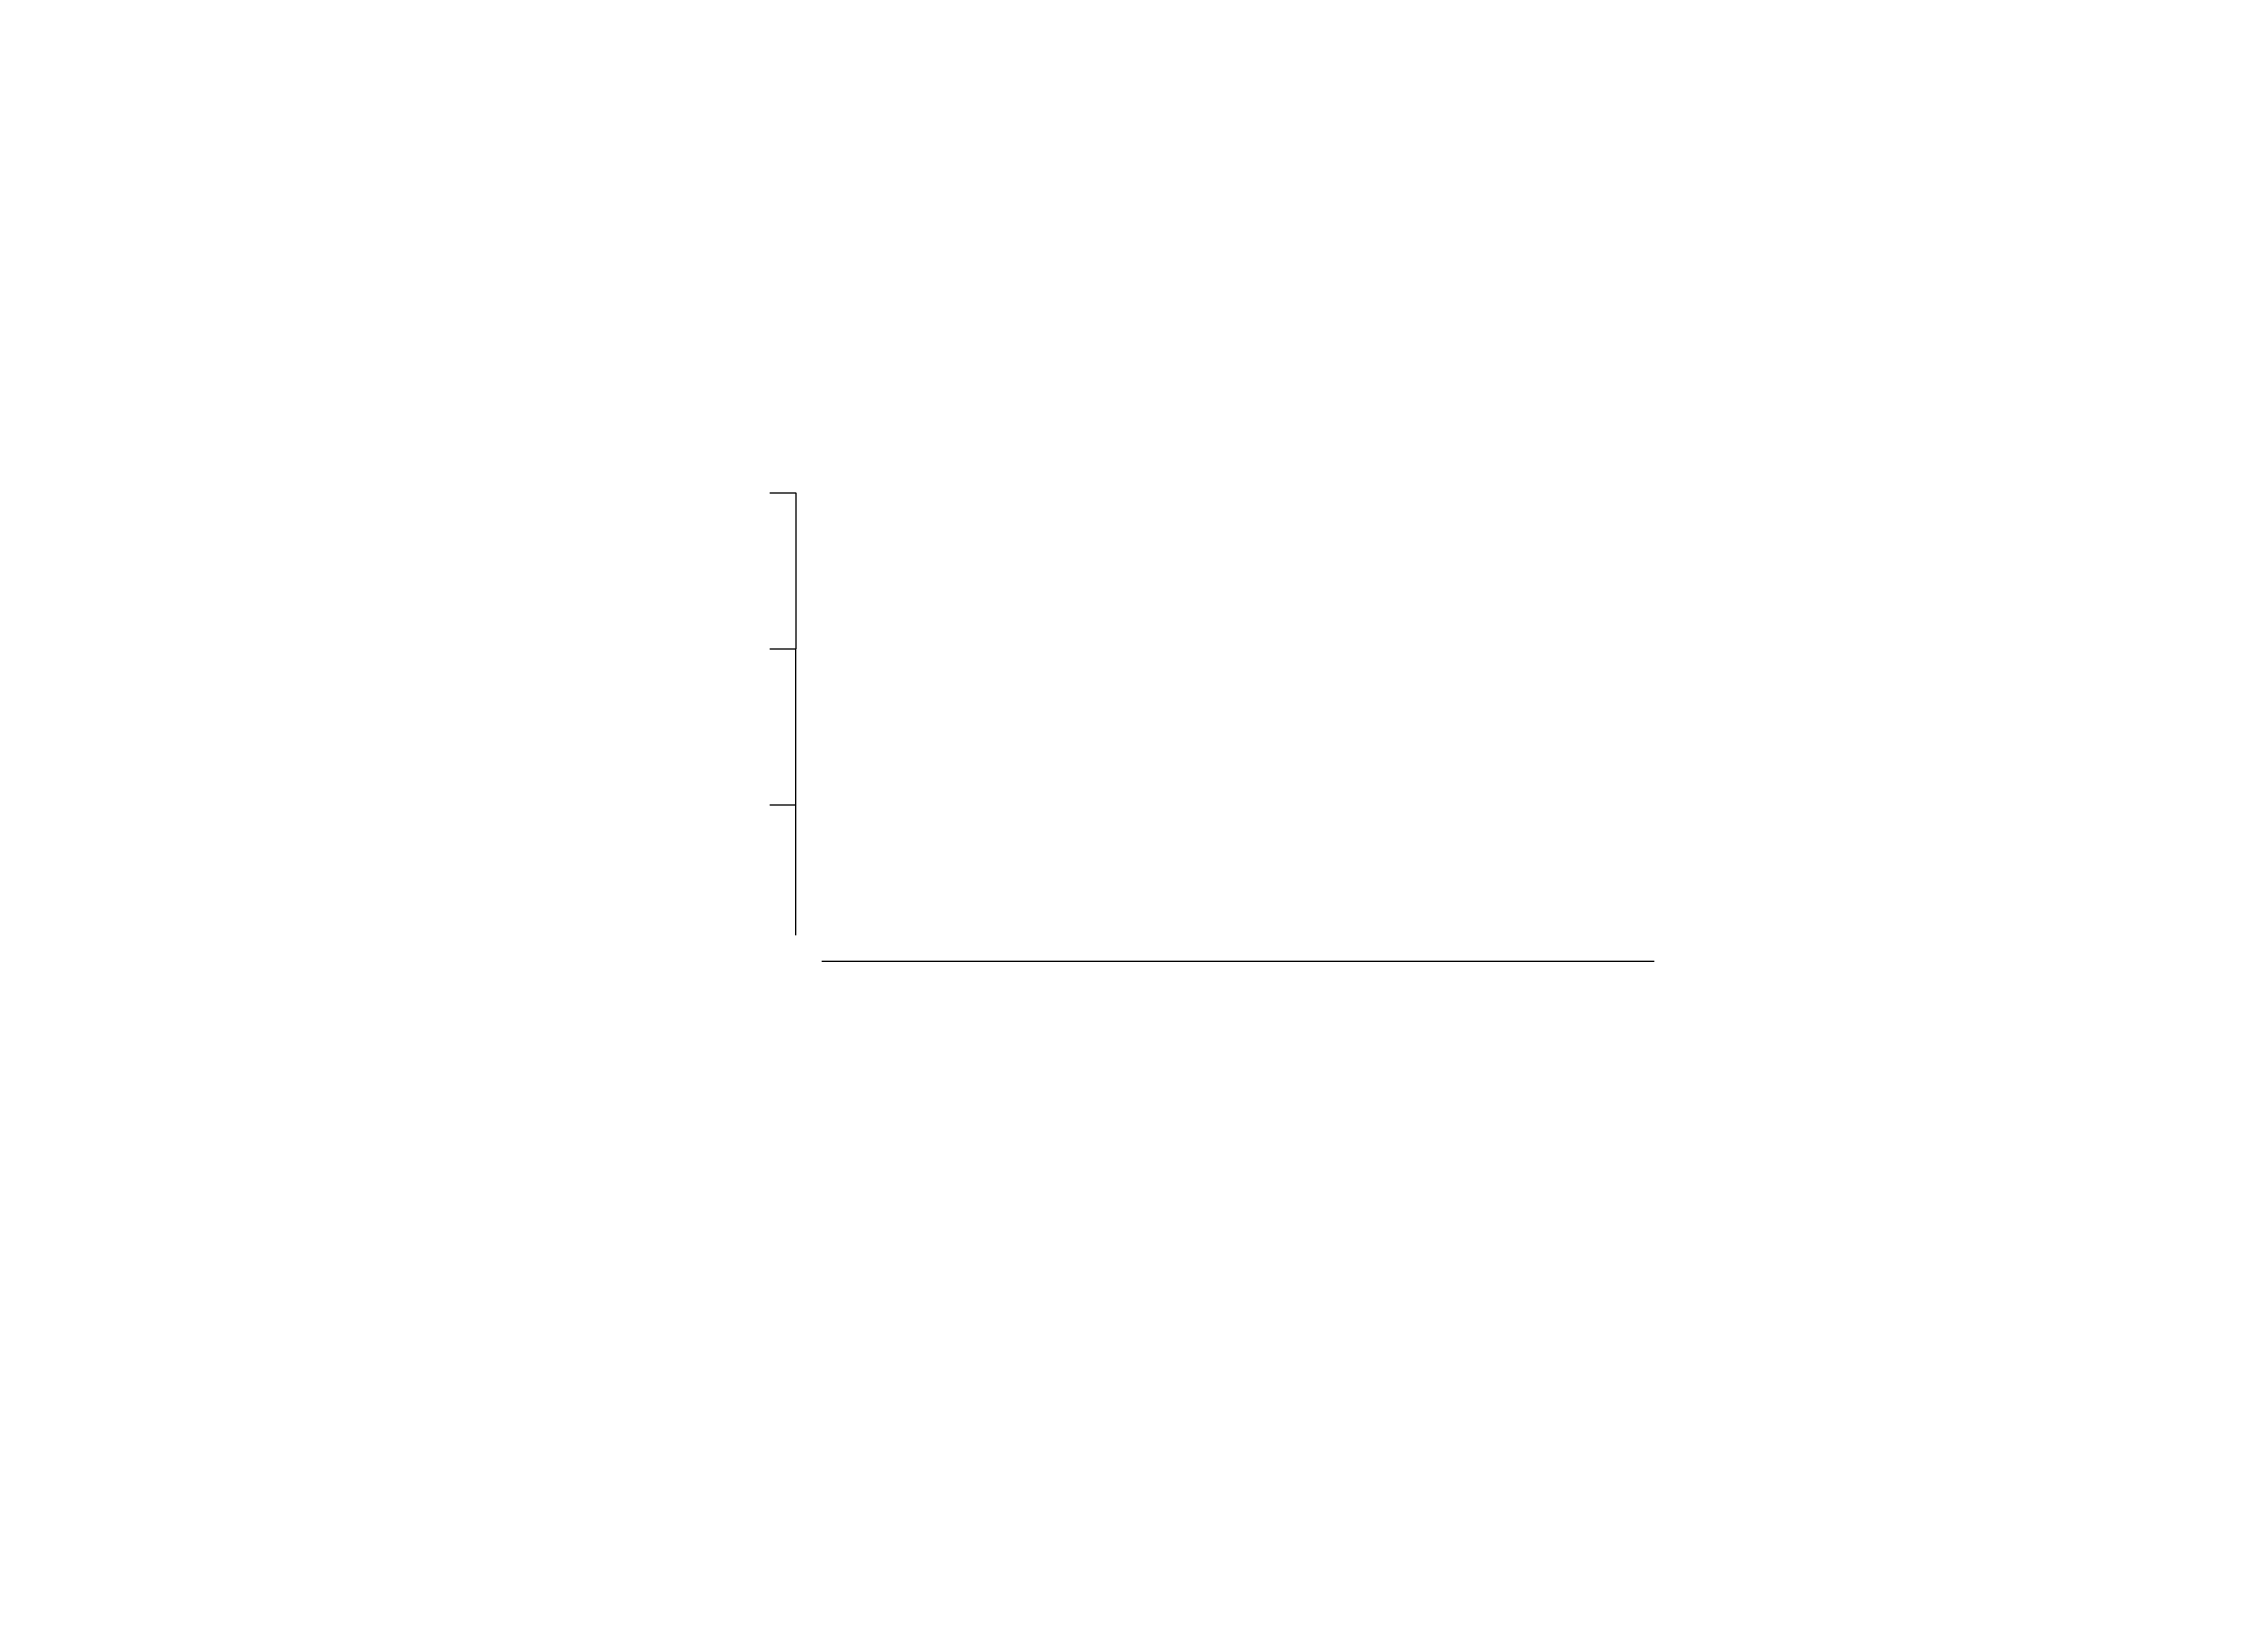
# Model space of a CAD drawing. Header units: millimetres. Extents: x 1 to 1259, y 1 to 890.
import ezdxf

# ---------------------------------------------------------------- set-up
doc = ezdxf.new("R2010")
doc.units = ezdxf.units.MM
doc.layers.add('WIRES', color=5, linetype='CONTINUOUS')

msp = doc.modelspace()

# ---------------------------------------------------------------- linework, layer by layer
at = {"layer": 'WIRES', "color": 0}
for p, q in [((420, 631), (435, 631)), ((435, 631), (435, 541)), ((420, 541), (435, 541)), ((435, 451), (435, 541)), ((420, 451), (435, 451)), ((435, 376), (435, 451)), ((450, 361), (930, 361))]:
    msp.add_line(p, q, dxfattribs=at)

doc.saveas('drawing.dxf')
